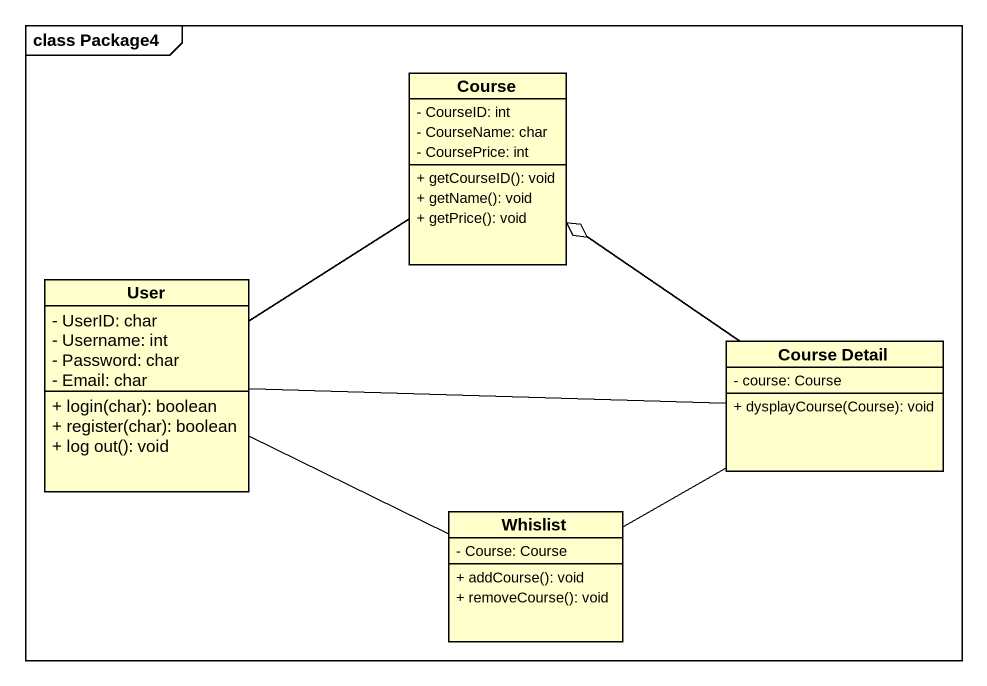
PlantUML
@startuml
mainframe class Package4
hide circle
hide empty members
skinparam classAttributeIconSize 0
class Course {
  - CourseID: int
  - CourseName: char
  - CoursePrice: int
  + getCourseID(): void
  + getName(): void
  + getPrice(): void
}
class User {
  - UserID: char
  - Username: int
  - Password: char
  - Email: char
  + login(char): boolean
  + register(char): boolean
  + log out(): void
}
class "Course Detail" as Course_Detail {
  - course: Course
  + dysplayCourse(Course): void
}
class Whislist {
  - Course: Course
  + addCourse(): void
  + removeCourse(): void
}
User -up- Course
User -right- Course_Detail
User -right- Whislist
Course_Detail -up-o Course
Whislist -right- Course_Detail
@enduml
